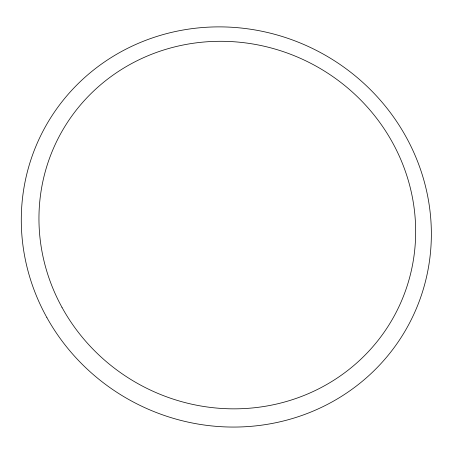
<?xml version="1.0" encoding="UTF-8"?>
<svg xmlns="http://www.w3.org/2000/svg" width="454" height="454" viewBox="0 0 454 454"><rect width="100%" height="100%" fill="white"/><g stroke="black" fill="none" stroke-linecap="round" stroke-linejoin="round"><path stroke-width="0.68" d="M46.898 317.601A206.865 198.199 27.6 0 0 401.972 336.147A206.865 198.199 27.6 0 0 230.093 27.166A206.865 198.199 27.6 0 0 46.898 317.601M61.988 307.364A190.056 182.02 27.6 0 0 388.142 326.233A190.056 182.02 27.6 0 0 231.807 41.62A190.056 182.02 27.6 0 0 61.988 307.364"/></g></svg>
